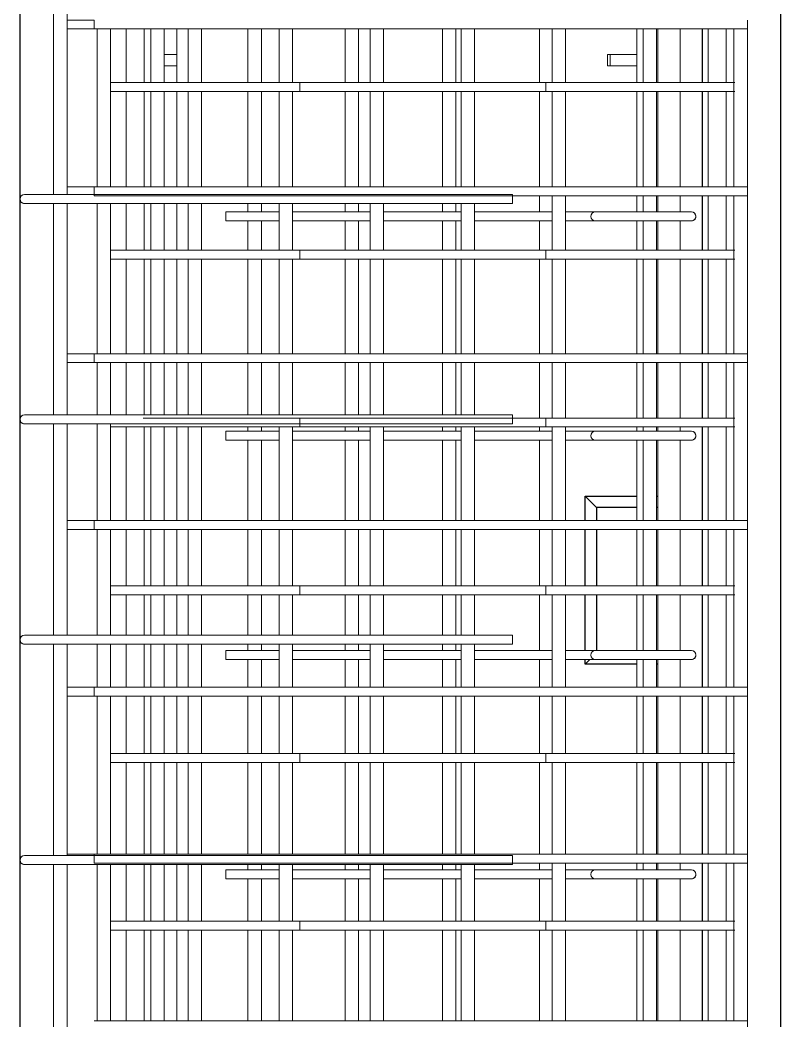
# Model space of a CAD drawing. Header units: millimetres. Extents: x 20 to 15200, y -2824 to 20808.
# Drawn here: x 2031 to 2711, y 5647 to 6541 of the extents above; entities that cross this region are included whole.
import ezdxf

# ---------------------------------------------------------------- set-up
doc = ezdxf.new("R2010")
doc.units = ezdxf.units.MM
for name, color, linetype, lineweight in [('A-GENM', 13, 'Continuous', 18), ('A-WALL', 113, 'Continuous', 25), ('S-RBAR', 171, 'Continuous', 18)]:
    doc.layers.add(name, color=color, linetype=linetype, lineweight=lineweight)

# ---------------------------------------------------------------- blocks, each defined once
blk = doc.blocks.new('RR spread anchor face based - RR-SA-2_5-150-1726819-Elevation Front 1')
at = {"layer": 'A-GENM'}
for p, q in [((2160.52, 6510), (2171.2, 6510)), ((2171.2, 6500), (2160.52, 6500))]:
    blk.add_line(p, q, dxfattribs=at)
blk = doc.blocks.new('RR spread anchor face based - RR-SA-2_5-150-V3-Elevation Front 1')
at = {"layer": 'A-GENM'}
for p, q in [((2556.2, 6510), (2558.7, 6510)), ((2556.2, 6500), (2556.2, 6510)), ((2558.7, 6510), (2582.34, 6510)), ((2558.7, 6510), (2558.7, 6500)), ((2558.7, 6500), (2556.2, 6500)), ((2582.34, 6500), (2558.7, 6500))]:
    blk.add_line(p, q, dxfattribs=at)

msp = doc.modelspace()

# ---------------------------------------------------------------- linework, layer by layer
at = {"layer": 'A-WALL'}
for p, q in [((2711.2, 3690), (2711.2, 7465)), ((2031.2, -1395), (2031.2, 7060)), ((2641.2, 6485.03), (2641.2, 6532.9)), ((2641.2, 6391.88), (2641.2, 6477.03)), ((2641.2, 6335.21), (2641.2, 6383.88)), ((2641.2, 6242.86), (2641.2, 6327.21)), ((2641.2, 6185.38), (2641.2, 6234.86)), ((2641.2, 6093.85), (2641.2, 6177.38)), ((2536.2, 6093.85), (2536.2, 6115.49)), ((2536.2, 6115.49), (2582.34, 6115.49)), ((2546.2, 6105.49), (2536.2, 6115.49)), ((2599.91, 6115.49), (2601.2, 6115.49)), ((2546.2, 6105.49), (2546.2, 6093.85)), ((2582.34, 6105.49), (2546.2, 6105.49)), ((2601.2, 6105.49), (2599.91, 6105.49)), ((2536.2, 6035.55), (2536.2, 6085.85)), ((2546.2, 6085.85), (2546.2, 6035.55)), ((2641.2, 6035.55), (2641.2, 6085.85)), ((2536.2, 5977.64), (2536.2, 6027.55)), ((2546.2, 6027.55), (2546.2, 5977.64)), ((2641.2, 5944.83), (2641.2, 6027.55)), ((2536.2, 5965.49), (2536.2, 5969.64)), ((2536.2, 5965.49), (2540.34, 5969.64)), ((2582.34, 5965.49), (2536.2, 5965.49)), ((2601.2, 5965.49), (2599.91, 5965.49)), ((2641.2, 5885.72), (2641.2, 5936.83)), ((2641.2, 5795.81), (2641.2, 5877.72)), ((2641.2, 5735.9), (2641.2, 5787.81)), ((2641.2, 5646.8), (2641.2, 5727.9))]:
    msp.add_line(p, q, dxfattribs=at)
at = {"layer": 'S-RBAR'}
for p, q in [((2061.2, 6384.98), (2061.2, 6573.8)), ((2073.2, 6384.98), (2073.2, 6573.8)), ((2097.38, 6540.9), (2073.2, 6540.9)), ((2097.38, 6540.9), (2097.38, 6532.9)), ((2681.2, 6540.9), (2681.2, 6532.9)), ((2097.38, 6532.9), (2073.2, 6532.9)), ((2681.2, 6532.9), (2097.38, 6532.9)), ((2100.2, 6391.88), (2100.2, 6532.9)), ((2112.2, 6391.88), (2112.2, 6532.9)), ((2126.2, 6532.9), (2126.2, 6485.03)), ((2142.2, 6532.9), (2142.2, 6485.03)), ((2148.05, 6485.03), (2148.05, 6532.9)), ((2160.05, 6485.03), (2160.05, 6532.9)), ((2171.2, 6485.03), (2171.2, 6532.9)), ((2181.48, 6485.03), (2181.48, 6532.9)), ((2193.48, 6485.03), (2193.48, 6532.9)), ((2234.91, 6485.03), (2234.91, 6532.9)), ((2246.91, 6485.03), (2246.91, 6532.9)), ((2262.77, 6485.03), (2262.77, 6532.9)), ((2274.77, 6485.03), (2274.77, 6532.9)), ((2321.77, 6485.03), (2321.77, 6532.9)), ((2333.77, 6485.03), (2333.77, 6532.9)), ((2344.05, 6485.03), (2344.05, 6532.9)), ((2356.05, 6485.03), (2356.05, 6532.9)), ((2408.62, 6485.03), (2408.62, 6532.9)), ((2420.62, 6485.03), (2420.62, 6532.9)), ((2425.34, 6485.03), (2425.34, 6532.9)), ((2437.34, 6485.03), (2437.34, 6532.9)), ((2495.48, 6485.03), (2495.48, 6532.9)), ((2506.62, 6485.03), (2506.62, 6532.9)), ((2518.62, 6485.03), (2518.62, 6532.9)), ((2582.34, 6485.03), (2582.34, 6532.9)), ((2587.91, 6485.03), (2587.91, 6532.9)), ((2599.91, 6485.03), (2599.91, 6532.9)), ((2601.2, 6485.03), (2601.2, 6532.9)), ((2621.2, 6485.03), (2621.2, 6532.9)), ((2646.2, 6532.9), (2646.2, 6485.03)), ((2662.2, 6532.9), (2662.2, 6485.03)), ((2669.2, 6391.88), (2669.2, 6532.9)), ((2681.2, 6391.88), (2681.2, 6532.9)), ((2111.69, 6485.03), (2141.2, 6485.03)), ((2501.2, 6485.03), (2141.2, 6485.03)), ((2281.2, 6485.03), (2641.2, 6485.03)), ((2281.2, 6477.03), (2281.2, 6485.03)), ((2501.2, 6485.03), (2501.2, 6477.03)), ((2669.86, 6485.03), (2641.2, 6485.03)), ((2111.69, 6477.03), (2141.2, 6477.03)), ((2126.2, 6477.03), (2126.2, 6391.88)), ((2501.2, 6477.03), (2141.2, 6477.03)), ((2142.2, 6477.03), (2142.2, 6391.88)), ((2148.05, 6391.88), (2148.05, 6477.03)), ((2160.05, 6391.88), (2160.05, 6477.03)), ((2171.2, 6391.88), (2171.2, 6477.03)), ((2181.48, 6391.88), (2181.48, 6477.03)), ((2193.48, 6391.88), (2193.48, 6477.03)), ((2234.91, 6391.88), (2234.91, 6477.03)), ((2246.91, 6391.88), (2246.91, 6477.03)), ((2262.77, 6391.88), (2262.77, 6477.03)), ((2274.77, 6391.88), (2274.77, 6477.03)), ((2281.2, 6477.03), (2641.2, 6477.03)), ((2321.77, 6391.88), (2321.77, 6477.03)), ((2333.77, 6391.88), (2333.77, 6477.03)), ((2344.05, 6391.88), (2344.05, 6477.03)), ((2356.05, 6391.88), (2356.05, 6477.03)), ((2408.62, 6391.88), (2408.62, 6477.03)), ((2420.62, 6391.88), (2420.62, 6477.03)), ((2425.34, 6391.88), (2425.34, 6477.03)), ((2437.34, 6391.88), (2437.34, 6477.03)), ((2495.48, 6391.88), (2495.48, 6477.03)), ((2506.62, 6391.88), (2506.62, 6477.03)), ((2518.62, 6391.88), (2518.62, 6477.03)), ((2582.34, 6391.88), (2582.34, 6477.03)), ((2587.91, 6391.88), (2587.91, 6477.03)), ((2599.91, 6391.88), (2599.91, 6477.03)), ((2601.2, 6391.88), (2601.2, 6477.03)), ((2621.2, 6391.88), (2621.2, 6477.03)), ((2669.86, 6477.03), (2641.2, 6477.03)), ((2646.2, 6477.03), (2646.2, 6391.88)), ((2662.2, 6477.03), (2662.2, 6391.88)), ((2055.2, 6384.98), (2035.2, 6384.98)), ((2055.2, 6384.98), (2471.2, 6384.98)), ((2097.38, 6391.88), (2073.2, 6391.88)), ((2681.2, 6391.88), (2097.38, 6391.88)), ((2097.38, 6391.88), (2097.38, 6383.88)), ((2471.2, 6376.98), (2471.2, 6384.98)), ((2681.2, 6391.88), (2681.2, 6383.88)), ((2055.2, 6376.98), (2035.2, 6376.98)), ((2055.2, 6376.98), (2471.2, 6376.98)), ((2061.2, 6188.16), (2061.2, 6376.98)), ((2073.2, 6188.16), (2073.2, 6376.98)), ((2681.2, 6383.88), (2097.38, 6383.88)), ((2100.2, 6242.86), (2100.2, 6376.98)), ((2112.2, 6242.86), (2112.2, 6376.98)), ((2126.2, 6376.98), (2126.2, 6335.21)), ((2142.2, 6376.98), (2142.2, 6335.21)), ((2148.05, 6335.21), (2148.05, 6376.98)), ((2160.05, 6335.21), (2160.05, 6376.98)), ((2171.2, 6335.21), (2171.2, 6376.98)), ((2181.48, 6335.21), (2181.48, 6376.98)), ((2193.48, 6335.21), (2193.48, 6376.98)), ((2234.91, 6369.45), (2234.91, 6376.98)), ((2246.91, 6369.45), (2246.91, 6376.98)), ((2262.77, 6335.21), (2262.77, 6376.98)), ((2274.77, 6335.21), (2274.77, 6376.98)), ((2321.77, 6369.45), (2321.77, 6376.98)), ((2333.77, 6369.45), (2333.77, 6376.98)), ((2344.05, 6335.21), (2344.05, 6376.98)), ((2356.05, 6335.21), (2356.05, 6376.98)), ((2408.62, 6369.45), (2408.62, 6376.98)), ((2420.62, 6369.45), (2420.62, 6376.98)), ((2425.34, 6335.21), (2425.34, 6376.98)), ((2437.34, 6335.21), (2437.34, 6376.98)), ((2495.48, 6369.45), (2495.48, 6383.88)), ((2506.62, 6335.21), (2506.62, 6383.88)), ((2518.62, 6335.21), (2518.62, 6383.88)), ((2582.34, 6369.45), (2582.34, 6383.88)), ((2587.91, 6369.45), (2587.91, 6383.88)), ((2599.91, 6369.45), (2599.91, 6383.88)), ((2601.2, 6369.45), (2601.2, 6383.88)), ((2621.2, 6369.45), (2621.2, 6383.88)), ((2646.2, 6383.88), (2646.2, 6335.21)), ((2662.2, 6383.88), (2662.2, 6335.21)), ((2669.2, 6242.86), (2669.2, 6383.88)), ((2681.2, 6242.86), (2681.2, 6383.88)), ((2215.2, 6369.45), (2262.77, 6369.45)), ((2215.2, 6361.45), (2215.2, 6369.45)), ((2274.77, 6369.45), (2344.05, 6369.45)), ((2356.05, 6369.45), (2425.34, 6369.45)), ((2437.34, 6369.45), (2506.62, 6369.45)), ((2518.62, 6369.45), (2525.2, 6369.45)), ((2525.2, 6369.45), (2545.2, 6369.45)), ((2565.2, 6369.45), (2545.2, 6369.45)), ((2565.2, 6369.45), (2611.2, 6369.45)), ((2631.2, 6369.45), (2611.2, 6369.45)), ((2215.2, 6361.45), (2262.77, 6361.45)), ((2234.91, 6335.21), (2234.91, 6361.45)), ((2246.91, 6335.21), (2246.91, 6361.45)), ((2274.77, 6361.45), (2344.05, 6361.45)), ((2321.77, 6335.21), (2321.77, 6361.45)), ((2333.77, 6335.21), (2333.77, 6361.45)), ((2356.05, 6361.45), (2425.34, 6361.45)), ((2408.62, 6335.21), (2408.62, 6361.45)), ((2420.62, 6335.21), (2420.62, 6361.45)), ((2437.34, 6361.45), (2506.62, 6361.45)), ((2495.48, 6335.21), (2495.48, 6361.45)), ((2518.62, 6361.45), (2525.2, 6361.45)), ((2525.2, 6361.45), (2545.2, 6361.45)), ((2565.2, 6361.45), (2545.2, 6361.45)), ((2565.2, 6361.45), (2611.2, 6361.45)), ((2582.34, 6335.21), (2582.34, 6361.45)), ((2587.91, 6335.21), (2587.91, 6361.45)), ((2599.91, 6335.21), (2599.91, 6361.45)), ((2601.2, 6335.21), (2601.2, 6361.45)), ((2631.2, 6361.45), (2611.2, 6361.45)), ((2621.2, 6335.21), (2621.2, 6361.45)), ((2111.69, 6335.21), (2141.2, 6335.21)), ((2501.2, 6335.21), (2141.2, 6335.21)), ((2281.2, 6335.21), (2641.2, 6335.21)), ((2281.2, 6327.21), (2281.2, 6335.21)), ((2501.2, 6335.21), (2501.2, 6327.21)), ((2669.86, 6335.21), (2641.2, 6335.21)), ((2111.69, 6327.21), (2141.2, 6327.21)), ((2126.2, 6327.21), (2126.2, 6242.86)), ((2501.2, 6327.21), (2141.2, 6327.21)), ((2142.2, 6327.21), (2142.2, 6242.86)), ((2148.05, 6242.86), (2148.05, 6327.21)), ((2160.05, 6242.86), (2160.05, 6327.21)), ((2171.2, 6242.86), (2171.2, 6327.21)), ((2181.48, 6242.86), (2181.48, 6327.21)), ((2193.48, 6242.86), (2193.48, 6327.21)), ((2234.91, 6242.86), (2234.91, 6327.21)), ((2246.91, 6242.86), (2246.91, 6327.21)), ((2262.77, 6242.86), (2262.77, 6327.21)), ((2274.77, 6242.86), (2274.77, 6327.21)), ((2281.2, 6327.21), (2641.2, 6327.21)), ((2321.77, 6242.86), (2321.77, 6327.21)), ((2333.77, 6242.86), (2333.77, 6327.21)), ((2344.05, 6242.86), (2344.05, 6327.21)), ((2356.05, 6242.86), (2356.05, 6327.21)), ((2408.62, 6242.86), (2408.62, 6327.21)), ((2420.62, 6242.86), (2420.62, 6327.21)), ((2425.34, 6242.86), (2425.34, 6327.21)), ((2437.34, 6242.86), (2437.34, 6327.21)), ((2495.48, 6242.86), (2495.48, 6327.21)), ((2506.62, 6242.86), (2506.62, 6327.21)), ((2518.62, 6242.86), (2518.62, 6327.21)), ((2582.34, 6242.86), (2582.34, 6327.21)), ((2587.91, 6242.86), (2587.91, 6327.21)), ((2599.91, 6242.86), (2599.91, 6327.21)), ((2601.2, 6242.86), (2601.2, 6327.21)), ((2621.2, 6242.86), (2621.2, 6327.21)), ((2669.86, 6327.21), (2641.2, 6327.21)), ((2646.2, 6327.21), (2646.2, 6242.86)), ((2662.2, 6327.21), (2662.2, 6242.86)), ((2097.38, 6242.86), (2073.2, 6242.86)), ((2681.2, 6242.86), (2097.38, 6242.86)), ((2097.38, 6242.86), (2097.38, 6234.86)), ((2681.2, 6242.86), (2681.2, 6234.86)), ((2097.38, 6234.86), (2073.2, 6234.86)), ((2681.2, 6234.86), (2097.38, 6234.86)), ((2100.2, 6188.16), (2100.2, 6234.86)), ((2112.2, 6188.16), (2112.2, 6234.86)), ((2126.2, 6234.86), (2126.2, 6188.16)), ((2142.2, 6234.86), (2142.2, 6188.16)), ((2148.05, 6188.16), (2148.05, 6234.86)), ((2160.05, 6188.16), (2160.05, 6234.86)), ((2171.2, 6188.16), (2171.2, 6234.86)), ((2181.48, 6188.16), (2181.48, 6234.86)), ((2193.48, 6188.16), (2193.48, 6234.86)), ((2234.91, 6188.16), (2234.91, 6234.86)), ((2246.91, 6188.16), (2246.91, 6234.86)), ((2262.77, 6188.16), (2262.77, 6234.86)), ((2274.77, 6188.16), (2274.77, 6234.86)), ((2321.77, 6188.16), (2321.77, 6234.86)), ((2333.77, 6188.16), (2333.77, 6234.86)), ((2344.05, 6188.16), (2344.05, 6234.86)), ((2356.05, 6188.16), (2356.05, 6234.86)), ((2408.62, 6188.16), (2408.62, 6234.86)), ((2420.62, 6188.16), (2420.62, 6234.86)), ((2425.34, 6188.16), (2425.34, 6234.86)), ((2437.34, 6188.16), (2437.34, 6234.86)), ((2495.48, 6185.38), (2495.48, 6234.86)), ((2506.62, 6185.38), (2506.62, 6234.86)), ((2518.62, 6185.38), (2518.62, 6234.86)), ((2582.34, 6185.38), (2582.34, 6234.86)), ((2587.91, 6185.38), (2587.91, 6234.86)), ((2599.91, 6185.38), (2599.91, 6234.86)), ((2601.2, 6185.38), (2601.2, 6234.86)), ((2621.2, 6185.38), (2621.2, 6234.86)), ((2646.2, 6234.86), (2646.2, 6185.38)), ((2662.2, 6234.86), (2662.2, 6185.38)), ((2669.2, 6093.85), (2669.2, 6234.86)), ((2681.2, 6093.85), (2681.2, 6234.86)), ((2055.2, 6188.16), (2035.2, 6188.16)), ((2055.2, 6188.16), (2471.2, 6188.16)), ((2471.2, 6180.16), (2471.2, 6188.16)), ((2055.2, 6180.16), (2035.2, 6180.16)), ((2055.2, 6180.16), (2471.2, 6180.16)), ((2061.2, 5991.34), (2061.2, 6180.16)), ((2073.2, 5991.34), (2073.2, 6180.16)), ((2100.2, 6093.85), (2100.2, 6180.16)), ((2112.2, 6093.85), (2112.2, 6180.16)), ((2501.2, 6185.38), (2141.2, 6185.38)), ((2281.2, 6185.38), (2641.2, 6185.38)), ((2281.2, 6177.38), (2281.2, 6185.38)), ((2501.2, 6185.38), (2501.2, 6177.38)), ((2669.86, 6185.38), (2641.2, 6185.38)), ((2111.69, 6177.38), (2141.2, 6177.38)), ((2126.2, 6177.38), (2126.2, 6093.85)), ((2501.2, 6177.38), (2141.2, 6177.38)), ((2142.2, 6177.38), (2142.2, 6093.85)), ((2148.05, 6093.85), (2148.05, 6177.38)), ((2160.05, 6093.85), (2160.05, 6177.38)), ((2171.2, 6093.85), (2171.2, 6177.38)), ((2181.48, 6093.85), (2181.48, 6177.38)), ((2193.48, 6093.85), (2193.48, 6177.38)), ((2215.2, 6173.55), (2262.77, 6173.55)), ((2215.2, 6165.55), (2215.2, 6173.55)), ((2234.91, 6173.55), (2234.91, 6177.38)), ((2246.91, 6173.55), (2246.91, 6177.38)), ((2262.77, 6093.85), (2262.77, 6177.38)), ((2274.77, 6093.85), (2274.77, 6177.38)), ((2274.77, 6173.55), (2344.05, 6173.55)), ((2281.2, 6177.38), (2641.2, 6177.38)), ((2321.77, 6173.55), (2321.77, 6177.38)), ((2333.77, 6173.55), (2333.77, 6177.38)), ((2344.05, 6093.85), (2344.05, 6177.38)), ((2356.05, 6093.85), (2356.05, 6177.38)), ((2356.05, 6173.55), (2425.34, 6173.55)), ((2408.62, 6173.55), (2408.62, 6177.38)), ((2420.62, 6173.55), (2420.62, 6177.38)), ((2425.34, 6093.85), (2425.34, 6177.38)), ((2437.34, 6093.85), (2437.34, 6177.38)), ((2437.34, 6173.55), (2506.62, 6173.55)), ((2495.48, 6173.55), (2495.48, 6177.38)), ((2506.62, 6093.85), (2506.62, 6177.38)), ((2518.62, 6093.85), (2518.62, 6177.38)), ((2518.62, 6173.55), (2525.2, 6173.55)), ((2525.2, 6173.55), (2545.2, 6173.55)), ((2565.2, 6173.55), (2545.2, 6173.55)), ((2565.2, 6173.55), (2611.2, 6173.55)), ((2582.34, 6173.55), (2582.34, 6177.38)), ((2587.91, 6173.55), (2587.91, 6177.38)), ((2599.91, 6173.55), (2599.91, 6177.38)), ((2601.2, 6173.55), (2601.2, 6177.38)), ((2631.2, 6173.55), (2611.2, 6173.55)), ((2621.2, 6173.55), (2621.2, 6177.38)), ((2669.86, 6177.38), (2641.2, 6177.38)), ((2646.2, 6177.38), (2646.2, 6093.85)), ((2662.2, 6177.38), (2662.2, 6093.85)), ((2215.2, 6165.55), (2262.77, 6165.55)), ((2234.91, 6093.85), (2234.91, 6165.55)), ((2246.91, 6093.85), (2246.91, 6165.55)), ((2274.77, 6165.55), (2344.05, 6165.55)), ((2321.77, 6093.85), (2321.77, 6165.55)), ((2333.77, 6093.85), (2333.77, 6165.55)), ((2356.05, 6165.55), (2425.34, 6165.55)), ((2408.62, 6093.85), (2408.62, 6165.55)), ((2420.62, 6093.85), (2420.62, 6165.55)), ((2437.34, 6165.55), (2506.62, 6165.55)), ((2495.48, 6093.85), (2495.48, 6165.55)), ((2518.62, 6165.55), (2525.2, 6165.55)), ((2525.2, 6165.55), (2545.2, 6165.55)), ((2565.2, 6165.55), (2545.2, 6165.55)), ((2565.2, 6165.55), (2611.2, 6165.55)), ((2582.34, 6093.85), (2582.34, 6165.55)), ((2587.91, 6093.85), (2587.91, 6165.55)), ((2599.91, 6093.85), (2599.91, 6165.55)), ((2601.2, 6093.85), (2601.2, 6165.55)), ((2631.2, 6165.55), (2611.2, 6165.55)), ((2621.2, 6093.85), (2621.2, 6165.55)), ((2097.38, 6093.85), (2073.2, 6093.85)), ((2681.2, 6093.85), (2097.38, 6093.85)), ((2097.38, 6093.85), (2097.38, 6085.85)), ((2681.2, 6093.85), (2681.2, 6085.85)), ((2097.38, 6085.85), (2073.2, 6085.85)), ((2681.2, 6085.85), (2097.38, 6085.85)), ((2100.2, 5991.34), (2100.2, 6085.85)), ((2112.2, 5991.34), (2112.2, 6085.85)), ((2126.2, 6085.85), (2126.2, 6035.55)), ((2142.2, 6085.85), (2142.2, 6035.55)), ((2148.05, 6035.55), (2148.05, 6085.85)), ((2160.05, 6035.55), (2160.05, 6085.85)), ((2171.2, 6035.55), (2171.2, 6085.85)), ((2181.48, 6035.55), (2181.48, 6085.85)), ((2193.48, 6035.55), (2193.48, 6085.85)), ((2234.91, 6035.55), (2234.91, 6085.85)), ((2246.91, 6035.55), (2246.91, 6085.85)), ((2262.77, 6035.55), (2262.77, 6085.85)), ((2274.77, 6035.55), (2274.77, 6085.85)), ((2321.77, 6035.55), (2321.77, 6085.85)), ((2333.77, 6035.55), (2333.77, 6085.85)), ((2344.05, 6035.55), (2344.05, 6085.85)), ((2356.05, 6035.55), (2356.05, 6085.85)), ((2408.62, 6035.55), (2408.62, 6085.85)), ((2420.62, 6035.55), (2420.62, 6085.85)), ((2425.34, 6035.55), (2425.34, 6085.85)), ((2437.34, 6035.55), (2437.34, 6085.85)), ((2495.48, 6035.55), (2495.48, 6085.85)), ((2506.62, 6035.55), (2506.62, 6085.85)), ((2518.62, 6035.55), (2518.62, 6085.85)), ((2582.34, 6035.55), (2582.34, 6085.85)), ((2587.91, 6035.55), (2587.91, 6085.85)), ((2599.91, 6035.55), (2599.91, 6085.85)), ((2601.2, 6035.55), (2601.2, 6085.85)), ((2621.2, 6035.55), (2621.2, 6085.85)), ((2646.2, 6085.85), (2646.2, 6035.55)), ((2662.2, 6085.85), (2662.2, 6035.55)), ((2669.2, 5944.83), (2669.2, 6085.85)), ((2681.2, 5944.83), (2681.2, 6085.85)), ((2111.69, 6035.55), (2141.2, 6035.55)), ((2501.2, 6035.55), (2141.2, 6035.55)), ((2281.2, 6035.55), (2641.2, 6035.55)), ((2281.2, 6027.55), (2281.2, 6035.55)), ((2501.2, 6035.55), (2501.2, 6027.55)), ((2669.86, 6035.55), (2641.2, 6035.55)), ((2111.69, 6027.55), (2141.2, 6027.55)), ((2126.2, 6027.55), (2126.2, 5991.34)), ((2501.2, 6027.55), (2141.2, 6027.55)), ((2142.2, 6027.55), (2142.2, 5991.34)), ((2148.05, 5991.34), (2148.05, 6027.55)), ((2160.05, 5991.34), (2160.05, 6027.55)), ((2171.2, 5991.34), (2171.2, 6027.55)), ((2181.48, 5991.34), (2181.48, 6027.55)), ((2193.48, 5991.34), (2193.48, 6027.55)), ((2234.91, 5991.34), (2234.91, 6027.55)), ((2246.91, 5991.34), (2246.91, 6027.55)), ((2262.77, 5991.34), (2262.77, 6027.55)), ((2274.77, 5991.34), (2274.77, 6027.55)), ((2281.2, 6027.55), (2641.2, 6027.55)), ((2321.77, 5991.34), (2321.77, 6027.55)), ((2333.77, 5991.34), (2333.77, 6027.55)), ((2344.05, 5991.34), (2344.05, 6027.55)), ((2356.05, 5991.34), (2356.05, 6027.55)), ((2408.62, 5991.34), (2408.62, 6027.55)), ((2420.62, 5991.34), (2420.62, 6027.55)), ((2425.34, 5991.34), (2425.34, 6027.55)), ((2437.34, 5991.34), (2437.34, 6027.55)), ((2495.48, 5977.64), (2495.48, 6027.55)), ((2506.62, 5944.83), (2506.62, 6027.55)), ((2518.62, 5944.83), (2518.62, 6027.55)), ((2582.34, 5977.64), (2582.34, 6027.55)), ((2587.91, 5977.64), (2587.91, 6027.55)), ((2599.91, 5977.64), (2599.91, 6027.55)), ((2601.2, 5977.64), (2601.2, 6027.55)), ((2621.2, 5977.64), (2621.2, 6027.55)), ((2669.86, 6027.55), (2641.2, 6027.55)), ((2646.2, 6027.55), (2646.2, 5944.83)), ((2662.2, 6027.55), (2662.2, 5944.83)), ((2055.2, 5991.34), (2035.2, 5991.34)), ((2055.2, 5991.34), (2471.2, 5991.34)), ((2471.2, 5983.34), (2471.2, 5991.34)), ((2055.2, 5983.34), (2035.2, 5983.34)), ((2055.2, 5983.34), (2471.2, 5983.34)), ((2061.2, 5794.52), (2061.2, 5983.34)), ((2073.2, 5794.52), (2073.2, 5983.34)), ((2100.2, 5944.83), (2100.2, 5983.34)), ((2112.2, 5944.83), (2112.2, 5983.34)), ((2126.2, 5983.34), (2126.2, 5944.83)), ((2142.2, 5983.34), (2142.2, 5944.83)), ((2148.05, 5944.83), (2148.05, 5983.34)), ((2160.05, 5944.83), (2160.05, 5983.34)), ((2171.2, 5944.83), (2171.2, 5983.34)), ((2181.48, 5944.83), (2181.48, 5983.34)), ((2193.48, 5944.83), (2193.48, 5983.34)), ((2234.91, 5977.64), (2234.91, 5983.34)), ((2246.91, 5977.64), (2246.91, 5983.34)), ((2262.77, 5944.83), (2262.77, 5983.34)), ((2274.77, 5944.83), (2274.77, 5983.34)), ((2321.77, 5977.64), (2321.77, 5983.34)), ((2333.77, 5977.64), (2333.77, 5983.34)), ((2344.05, 5944.83), (2344.05, 5983.34)), ((2356.05, 5944.83), (2356.05, 5983.34)), ((2408.62, 5977.64), (2408.62, 5983.34)), ((2420.62, 5977.64), (2420.62, 5983.34)), ((2425.34, 5944.83), (2425.34, 5983.34)), ((2437.34, 5944.83), (2437.34, 5983.34)), ((2215.2, 5977.64), (2262.77, 5977.64)), ((2215.2, 5969.64), (2215.2, 5977.64)), ((2274.77, 5977.64), (2344.05, 5977.64)), ((2356.05, 5977.64), (2425.34, 5977.64)), ((2437.34, 5977.64), (2506.62, 5977.64)), ((2518.62, 5977.64), (2525.2, 5977.64)), ((2525.2, 5977.64), (2545.2, 5977.64)), ((2565.2, 5977.64), (2545.2, 5977.64)), ((2565.2, 5977.64), (2611.2, 5977.64)), ((2631.2, 5977.64), (2611.2, 5977.64)), ((2215.2, 5969.64), (2262.77, 5969.64)), ((2234.91, 5944.83), (2234.91, 5969.64)), ((2246.91, 5944.83), (2246.91, 5969.64)), ((2274.77, 5969.64), (2344.05, 5969.64)), ((2321.77, 5944.83), (2321.77, 5969.64)), ((2333.77, 5944.83), (2333.77, 5969.64)), ((2356.05, 5969.64), (2425.34, 5969.64)), ((2408.62, 5944.83), (2408.62, 5969.64)), ((2420.62, 5944.83), (2420.62, 5969.64)), ((2437.34, 5969.64), (2506.62, 5969.64)), ((2495.48, 5944.83), (2495.48, 5969.64)), ((2518.62, 5969.64), (2525.2, 5969.64)), ((2525.2, 5969.64), (2545.2, 5969.64)), ((2565.2, 5969.64), (2545.2, 5969.64)), ((2565.2, 5969.64), (2611.2, 5969.64)), ((2582.34, 5944.83), (2582.34, 5969.64)), ((2587.91, 5944.83), (2587.91, 5969.64)), ((2599.91, 5944.83), (2599.91, 5969.64)), ((2601.2, 5944.83), (2601.2, 5969.64)), ((2631.2, 5969.64), (2611.2, 5969.64)), ((2621.2, 5944.83), (2621.2, 5969.64)), ((2097.38, 5944.83), (2073.2, 5944.83)), ((2681.2, 5944.83), (2097.38, 5944.83)), ((2097.38, 5944.83), (2097.38, 5936.83)), ((2681.2, 5944.83), (2681.2, 5936.83)), ((2097.38, 5936.83), (2073.2, 5936.83)), ((2681.2, 5936.83), (2097.38, 5936.83)), ((2100.2, 5795.81), (2100.2, 5936.83)), ((2112.2, 5795.81), (2112.2, 5936.83)), ((2126.2, 5936.83), (2126.2, 5885.72)), ((2142.2, 5936.83), (2142.2, 5885.72)), ((2148.05, 5885.72), (2148.05, 5936.83)), ((2160.05, 5885.72), (2160.05, 5936.83)), ((2171.2, 5885.72), (2171.2, 5936.83)), ((2181.48, 5885.72), (2181.48, 5936.83)), ((2193.48, 5885.72), (2193.48, 5936.83)), ((2234.91, 5885.72), (2234.91, 5936.83)), ((2246.91, 5885.72), (2246.91, 5936.83)), ((2262.77, 5885.72), (2262.77, 5936.83)), ((2274.77, 5885.72), (2274.77, 5936.83)), ((2321.77, 5885.72), (2321.77, 5936.83)), ((2333.77, 5885.72), (2333.77, 5936.83)), ((2344.05, 5885.72), (2344.05, 5936.83)), ((2356.05, 5885.72), (2356.05, 5936.83)), ((2408.62, 5885.72), (2408.62, 5936.83)), ((2420.62, 5885.72), (2420.62, 5936.83)), ((2425.34, 5885.72), (2425.34, 5936.83)), ((2437.34, 5885.72), (2437.34, 5936.83)), ((2495.48, 5885.72), (2495.48, 5936.83)), ((2506.62, 5885.72), (2506.62, 5936.83)), ((2518.62, 5885.72), (2518.62, 5936.83)), ((2582.34, 5885.72), (2582.34, 5936.83)), ((2587.91, 5885.72), (2587.91, 5936.83)), ((2599.91, 5885.72), (2599.91, 5936.83)), ((2601.2, 5885.72), (2601.2, 5936.83)), ((2621.2, 5885.72), (2621.2, 5936.83)), ((2646.2, 5936.83), (2646.2, 5885.72)), ((2662.2, 5936.83), (2662.2, 5885.72)), ((2669.2, 5795.81), (2669.2, 5936.83)), ((2681.2, 5795.81), (2681.2, 5936.83)), ((2111.69, 5885.72), (2141.2, 5885.72)), ((2501.2, 5885.72), (2141.2, 5885.72)), ((2281.2, 5885.72), (2641.2, 5885.72)), ((2281.2, 5877.72), (2281.2, 5885.72)), ((2501.2, 5885.72), (2501.2, 5877.72)), ((2669.86, 5885.72), (2641.2, 5885.72)), ((2111.69, 5877.72), (2141.2, 5877.72)), ((2126.2, 5877.72), (2126.2, 5795.81)), ((2501.2, 5877.72), (2141.2, 5877.72)), ((2142.2, 5877.72), (2142.2, 5795.81)), ((2148.05, 5795.81), (2148.05, 5877.72)), ((2160.05, 5795.81), (2160.05, 5877.72)), ((2171.2, 5795.81), (2171.2, 5877.72)), ((2181.48, 5795.81), (2181.48, 5877.72)), ((2193.48, 5795.81), (2193.48, 5877.72)), ((2234.91, 5795.81), (2234.91, 5877.72)), ((2246.91, 5795.81), (2246.91, 5877.72)), ((2262.77, 5795.81), (2262.77, 5877.72)), ((2274.77, 5795.81), (2274.77, 5877.72)), ((2281.2, 5877.72), (2641.2, 5877.72)), ((2321.77, 5795.81), (2321.77, 5877.72)), ((2333.77, 5795.81), (2333.77, 5877.72)), ((2344.05, 5795.81), (2344.05, 5877.72)), ((2356.05, 5795.81), (2356.05, 5877.72)), ((2408.62, 5795.81), (2408.62, 5877.72)), ((2420.62, 5795.81), (2420.62, 5877.72)), ((2425.34, 5795.81), (2425.34, 5877.72)), ((2437.34, 5795.81), (2437.34, 5877.72)), ((2495.48, 5795.81), (2495.48, 5877.72)), ((2506.62, 5795.81), (2506.62, 5877.72)), ((2518.62, 5795.81), (2518.62, 5877.72)), ((2582.34, 5795.81), (2582.34, 5877.72)), ((2587.91, 5795.81), (2587.91, 5877.72)), ((2599.91, 5795.81), (2599.91, 5877.72)), ((2601.2, 5795.81), (2601.2, 5877.72)), ((2621.2, 5795.81), (2621.2, 5877.72)), ((2669.86, 5877.72), (2641.2, 5877.72)), ((2646.2, 5877.72), (2646.2, 5795.81)), ((2662.2, 5877.72), (2662.2, 5795.81)), ((2055.2, 5794.52), (2035.2, 5794.52)), ((2055.2, 5794.52), (2471.2, 5794.52)), ((2097.38, 5795.81), (2073.2, 5795.81)), ((2681.2, 5795.81), (2097.38, 5795.81)), ((2097.38, 5795.81), (2097.38, 5787.81)), ((2471.2, 5786.52), (2471.2, 5794.52)), ((2681.2, 5795.81), (2681.2, 5787.81)), ((2055.2, 5786.52), (2035.2, 5786.52)), ((2055.2, 5786.52), (2471.2, 5786.52)), ((2061.2, 5597.7), (2061.2, 5786.52)), ((2073.2, 5597.7), (2073.2, 5786.52)), ((2681.2, 5787.81), (2097.38, 5787.81)), ((2100.2, 5646.8), (2100.2, 5786.52)), ((2112.2, 5646.8), (2112.2, 5786.52)), ((2126.2, 5786.52), (2126.2, 5735.9)), ((2142.2, 5786.52), (2142.2, 5735.9)), ((2148.05, 5735.9), (2148.05, 5786.52)), ((2160.05, 5735.9), (2160.05, 5786.52)), ((2171.2, 5735.9), (2171.2, 5786.52)), ((2181.48, 5735.9), (2181.48, 5786.52)), ((2193.48, 5735.9), (2193.48, 5786.52)), ((2234.91, 5781.73), (2234.91, 5786.52)), ((2246.91, 5781.73), (2246.91, 5786.52)), ((2262.77, 5735.9), (2262.77, 5786.52)), ((2274.77, 5735.9), (2274.77, 5786.52)), ((2321.77, 5781.73), (2321.77, 5786.52)), ((2333.77, 5781.73), (2333.77, 5786.52)), ((2344.05, 5735.9), (2344.05, 5786.52)), ((2356.05, 5735.9), (2356.05, 5786.52)), ((2408.62, 5781.73), (2408.62, 5786.52)), ((2420.62, 5781.73), (2420.62, 5786.52)), ((2425.34, 5735.9), (2425.34, 5786.52)), ((2437.34, 5735.9), (2437.34, 5786.52)), ((2495.48, 5781.73), (2495.48, 5787.81)), ((2506.62, 5735.9), (2506.62, 5787.81)), ((2518.62, 5735.9), (2518.62, 5787.81)), ((2582.34, 5781.73), (2582.34, 5787.81)), ((2587.91, 5781.73), (2587.91, 5787.81)), ((2599.91, 5781.73), (2599.91, 5787.81)), ((2601.2, 5781.73), (2601.2, 5787.81)), ((2621.2, 5781.73), (2621.2, 5787.81)), ((2646.2, 5787.81), (2646.2, 5735.9)), ((2662.2, 5787.81), (2662.2, 5735.9)), ((2669.2, 5646.8), (2669.2, 5787.81)), ((2681.2, 5646.8), (2681.2, 5787.81)), ((2215.2, 5781.73), (2262.77, 5781.73)), ((2215.2, 5773.73), (2215.2, 5781.73)), ((2274.77, 5781.73), (2344.05, 5781.73)), ((2356.05, 5781.73), (2425.34, 5781.73)), ((2437.34, 5781.73), (2506.62, 5781.73)), ((2518.62, 5781.73), (2525.2, 5781.73)), ((2525.2, 5781.73), (2545.2, 5781.73)), ((2565.2, 5781.73), (2545.2, 5781.73)), ((2565.2, 5781.73), (2611.2, 5781.73)), ((2631.2, 5781.73), (2611.2, 5781.73)), ((2215.2, 5773.73), (2262.77, 5773.73)), ((2234.91, 5735.9), (2234.91, 5773.73)), ((2246.91, 5735.9), (2246.91, 5773.73)), ((2274.77, 5773.73), (2344.05, 5773.73)), ((2321.77, 5735.9), (2321.77, 5773.73)), ((2333.77, 5735.9), (2333.77, 5773.73)), ((2356.05, 5773.73), (2425.34, 5773.73)), ((2408.62, 5735.9), (2408.62, 5773.73)), ((2420.62, 5735.9), (2420.62, 5773.73)), ((2437.34, 5773.73), (2506.62, 5773.73)), ((2495.48, 5735.9), (2495.48, 5773.73)), ((2518.62, 5773.73), (2525.2, 5773.73)), ((2525.2, 5773.73), (2545.2, 5773.73)), ((2565.2, 5773.73), (2545.2, 5773.73)), ((2565.2, 5773.73), (2611.2, 5773.73)), ((2582.34, 5735.9), (2582.34, 5773.73)), ((2587.91, 5735.9), (2587.91, 5773.73)), ((2599.91, 5735.9), (2599.91, 5773.73)), ((2601.2, 5735.9), (2601.2, 5773.73)), ((2631.2, 5773.73), (2611.2, 5773.73)), ((2621.2, 5735.9), (2621.2, 5773.73)), ((2111.69, 5735.9), (2141.2, 5735.9)), ((2501.2, 5735.9), (2141.2, 5735.9)), ((2281.2, 5735.9), (2641.2, 5735.9)), ((2281.2, 5727.9), (2281.2, 5735.9)), ((2501.2, 5735.9), (2501.2, 5727.9)), ((2669.86, 5735.9), (2641.2, 5735.9)), ((2111.69, 5727.9), (2141.2, 5727.9)), ((2126.2, 5727.9), (2126.2, 5646.8)), ((2501.2, 5727.9), (2141.2, 5727.9)), ((2142.2, 5727.9), (2142.2, 5646.8)), ((2148.05, 5646.8), (2148.05, 5727.9)), ((2160.05, 5646.8), (2160.05, 5727.9)), ((2171.2, 5646.8), (2171.2, 5727.9)), ((2181.48, 5646.8), (2181.48, 5727.9)), ((2193.48, 5646.8), (2193.48, 5727.9)), ((2234.91, 5646.8), (2234.91, 5727.9)), ((2246.91, 5646.8), (2246.91, 5727.9)), ((2262.77, 5646.8), (2262.77, 5727.9)), ((2274.77, 5646.8), (2274.77, 5727.9)), ((2281.2, 5727.9), (2641.2, 5727.9)), ((2321.77, 5646.8), (2321.77, 5727.9)), ((2333.77, 5646.8), (2333.77, 5727.9)), ((2344.05, 5646.8), (2344.05, 5727.9)), ((2356.05, 5646.8), (2356.05, 5727.9)), ((2408.62, 5646.8), (2408.62, 5727.9)), ((2420.62, 5646.8), (2420.62, 5727.9)), ((2425.34, 5646.8), (2425.34, 5727.9)), ((2437.34, 5646.8), (2437.34, 5727.9)), ((2495.48, 5646.8), (2495.48, 5727.9)), ((2506.62, 5646.8), (2506.62, 5727.9)), ((2518.62, 5646.8), (2518.62, 5727.9)), ((2582.34, 5646.8), (2582.34, 5727.9)), ((2587.91, 5646.8), (2587.91, 5727.9)), ((2599.91, 5646.8), (2599.91, 5727.9)), ((2601.2, 5646.8), (2601.2, 5727.9)), ((2621.2, 5646.8), (2621.2, 5727.9)), ((2669.86, 5727.9), (2641.2, 5727.9)), ((2646.2, 5727.9), (2646.2, 5646.8)), ((2662.2, 5727.9), (2662.2, 5646.8)), ((2681.2, 5646.8), (2097.38, 5646.8)), ((2681.2, 5646.8), (2681.2, 5638.8))]:
    msp.add_line(p, q, dxfattribs=at)
for centre, start, end in [((2035.2, 6380.98), 90, 270), ((2035.2, 6380.98), 120, 165), ((2035.2, 6380.98), 195, 240), ((2035.2, 6380.98), 255, 270), ((2545.2, 6365.45), 90, 270), ((2631.2, 6365.45), 270, 90), ((2631.2, 6365.45), 15, 60), ((2631.2, 6365.45), 270, 285), ((2631.2, 6365.45), 300, 345), ((2035.2, 6184.16), 90, 270), ((2035.2, 6184.16), 120, 165), ((2035.2, 6184.16), 195, 240), ((2035.2, 6184.16), 255, 270), ((2545.2, 6169.55), 90, 270), ((2631.2, 6169.55), 270, 90), ((2631.2, 6169.55), 15, 60), ((2631.2, 6169.55), 270, 285), ((2631.2, 6169.55), 300, 345), ((2035.2, 5987.34), 90, 270), ((2035.2, 5987.34), 120, 165), ((2035.2, 5987.34), 195, 240), ((2035.2, 5987.34), 255, 270), ((2545.2, 5973.64), 90, 270), ((2631.2, 5973.64), 270, 90), ((2631.2, 5973.64), 15, 60), ((2631.2, 5973.64), 300, 345), ((2631.2, 5973.64), 270, 285), ((2035.2, 5790.52), 90, 270), ((2035.2, 5790.52), 120, 165), ((2035.2, 5790.52), 195, 240), ((2035.2, 5790.52), 255, 270), ((2545.2, 5777.73), 90, 270), ((2631.2, 5777.73), 270, 90), ((2631.2, 5777.73), 15, 60), ((2631.2, 5777.73), 300, 345), ((2631.2, 5777.73), 270, 285)]:
    msp.add_arc(centre, 4, start, end, dxfattribs=at)

# ---------------------------------------------------------------- block references
at = {"layer": 'A-GENM'}
for name in ['RR spread anchor face based - RR-SA-2_5-150-1726819-Elevation Front 1', 'RR spread anchor face based - RR-SA-2_5-150-V3-Elevation Front 1']:
    msp.add_blockref(name, (0, 0), dxfattribs=at)

doc.saveas('drawing.dxf')
